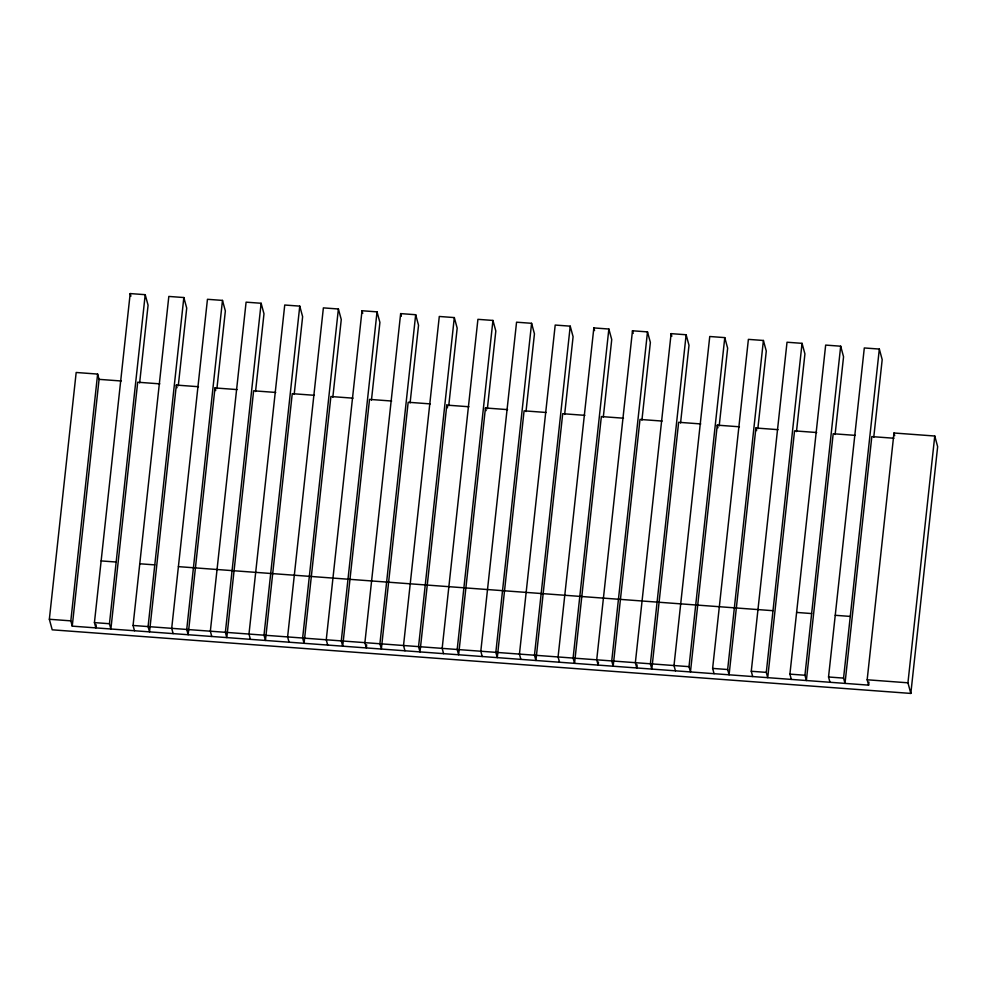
<?xml version="1.0" encoding="UTF-8"?>
<svg xmlns="http://www.w3.org/2000/svg" width="987" height="987" viewBox="0 0 987 987"><rect width="100%" height="100%" fill="white"/><g stroke="black" fill="none" stroke-linecap="round" stroke-linejoin="round"><path stroke-width="1.48" d="M868.609 685.138L867.166 679.784L893.975 432.997L934.763 436.02L937.65 446.655L910.828 693.429L52.212 629.817L49.35 619.268L76.172 372.481L97.627 374.073L99.07 379.353L72.248 626.14L868.609 685.138L868.942 682.066M72.248 626.14L70.817 620.86L97.627 374.073M96.195 624.82L95.862 627.88L94.431 622.612L130.185 293.571L145.212 294.681L148.075 305.23L139.636 382.919M159.845 383.857L137.699 382.216L110.889 629.003L109.458 623.722L145.212 294.681M134.503 630.742L133.06 625.474L168.826 296.433L183.841 297.543L186.716 308.092L178.277 385.781M183.841 297.543L148.087 626.585L149.53 631.865L176.34 385.078L198.473 386.719M173.132 633.605L171.701 628.337L207.455 299.295L222.482 300.406L186.728 629.447L188.159 634.727L214.981 387.94L237.114 389.581M216.906 388.644L225.357 310.954L222.482 300.406M211.773 636.467L210.342 631.199L246.096 302.158L261.123 303.268L225.369 632.309L226.8 637.59L253.622 390.803L275.755 392.444M255.547 391.506L263.985 313.817L261.123 303.268M250.414 639.329L248.983 634.061L284.737 305.02L299.764 306.13L263.998 635.172L265.441 640.452L292.251 393.665L314.397 395.306M294.188 394.368L302.627 316.679L299.764 306.13M289.055 642.204L287.612 636.923L323.378 307.882L338.393 308.993L302.639 638.034L304.07 643.314L330.892 396.527L353.025 398.168M332.829 397.23L341.268 319.541L338.393 308.993M371.457 400.093L379.909 322.404L377.034 311.855L362.007 310.745L326.253 639.786L327.684 645.066M377.034 311.855L341.28 640.896L342.711 646.177L369.533 399.39L391.666 401.03M410.098 402.955L418.537 325.266L415.675 314.717L400.648 313.607L364.894 642.648L366.325 647.928L366.658 644.856M415.675 314.717L379.921 643.758L381.352 649.039L408.174 402.252L430.307 403.893M404.966 650.791L403.523 645.51L439.289 316.469L454.316 317.58L418.55 646.621L419.993 651.901L446.803 405.114L468.936 406.755M448.74 405.83L457.178 328.128L454.316 317.58M443.595 653.653L442.164 648.373L477.918 319.332L492.945 320.442L457.191 649.483L458.622 654.763L485.444 407.976L507.577 409.617M487.368 408.692L495.819 330.99L492.945 320.442M482.236 656.515L480.805 651.235L516.559 322.194L531.586 323.304L495.832 652.345L497.263 657.626L524.085 410.839L546.218 412.48M526.009 411.554L534.448 333.853L531.586 323.304M520.877 659.378L519.446 654.097L555.2 325.056L570.227 326.166L534.473 655.208L535.904 660.488L562.713 413.701L584.859 415.342M564.65 414.417L573.089 336.715L570.227 326.166M603.291 417.279L611.73 339.577L608.856 329.029L593.841 327.918L558.074 656.96L559.518 662.24M608.856 329.029L573.102 658.07L574.545 663.35L601.354 416.563L623.488 418.204M641.92 420.141L650.371 342.452L647.497 331.891L632.47 330.781L596.716 659.822L598.147 665.102L598.48 662.03M647.497 331.891L611.743 660.932L613.174 666.213L639.995 419.426L662.129 421.067M680.561 423.004L689 345.314L686.138 334.753L671.111 333.643L635.357 662.684L636.788 667.965L637.121 664.893M686.138 334.753L650.384 663.795L651.815 669.075L678.637 422.288L700.77 423.929M739.411 426.791L717.265 425.15L690.456 671.937L689.012 666.657L724.779 337.616L709.752 336.505L673.998 665.546L675.429 670.827M719.202 425.866L727.641 348.177L724.779 337.616M714.07 673.689L712.626 668.409L748.393 339.368L763.407 340.478L766.282 351.039L757.843 428.728M778.04 429.653L755.906 428.013L729.085 674.8L727.653 669.519L763.407 340.478M752.699 676.551L751.267 671.271L787.021 342.23L802.049 343.34L804.923 353.901L796.472 431.59M816.681 432.516L794.547 430.875L767.726 677.662L766.294 672.381L802.049 343.34M791.34 679.414L789.908 674.133L825.663 345.092L840.69 346.203L843.552 356.763L835.113 434.453M855.322 435.378L833.188 433.737L806.367 680.524L804.936 675.244L840.69 346.203M829.981 682.276L828.537 676.996L864.304 347.955L879.331 349.065L882.193 359.626L873.754 437.315M893.951 438.24L871.817 436.599L845.008 683.386L843.564 678.106L879.331 349.065M910.828 693.429L907.941 682.807L934.763 436.02M99.07 379.353L121.204 380.994M101.13 560.912L116.158 562.022M139.772 563.774L154.799 564.885M178.413 566.637L772.994 610.694M796.608 612.433L811.635 613.556M835.249 615.296L850.276 616.419M867.166 679.784L907.941 682.807M49.35 619.268L70.817 620.86M94.431 622.612L109.458 623.722M133.06 625.474L689.012 666.657M712.626 668.409L727.653 669.519M751.267 671.271L766.294 672.381M789.908 674.133L804.936 675.244M828.537 676.996L843.564 678.106M893.975 432.997L894.703 435.674M755.906 428.013L756.622 430.653M717.265 425.15L717.981 427.79M671.111 333.643L671.826 336.283M632.47 330.781L633.185 333.421M593.841 327.918L594.556 330.559M485.444 407.976L486.159 410.617M446.803 405.114L447.518 407.754M400.648 313.607L401.364 316.247M362.007 310.745L362.722 313.385M214.981 387.94L215.697 390.581M176.34 385.078L177.055 387.718M130.185 293.571L130.901 296.199"/></g></svg>
